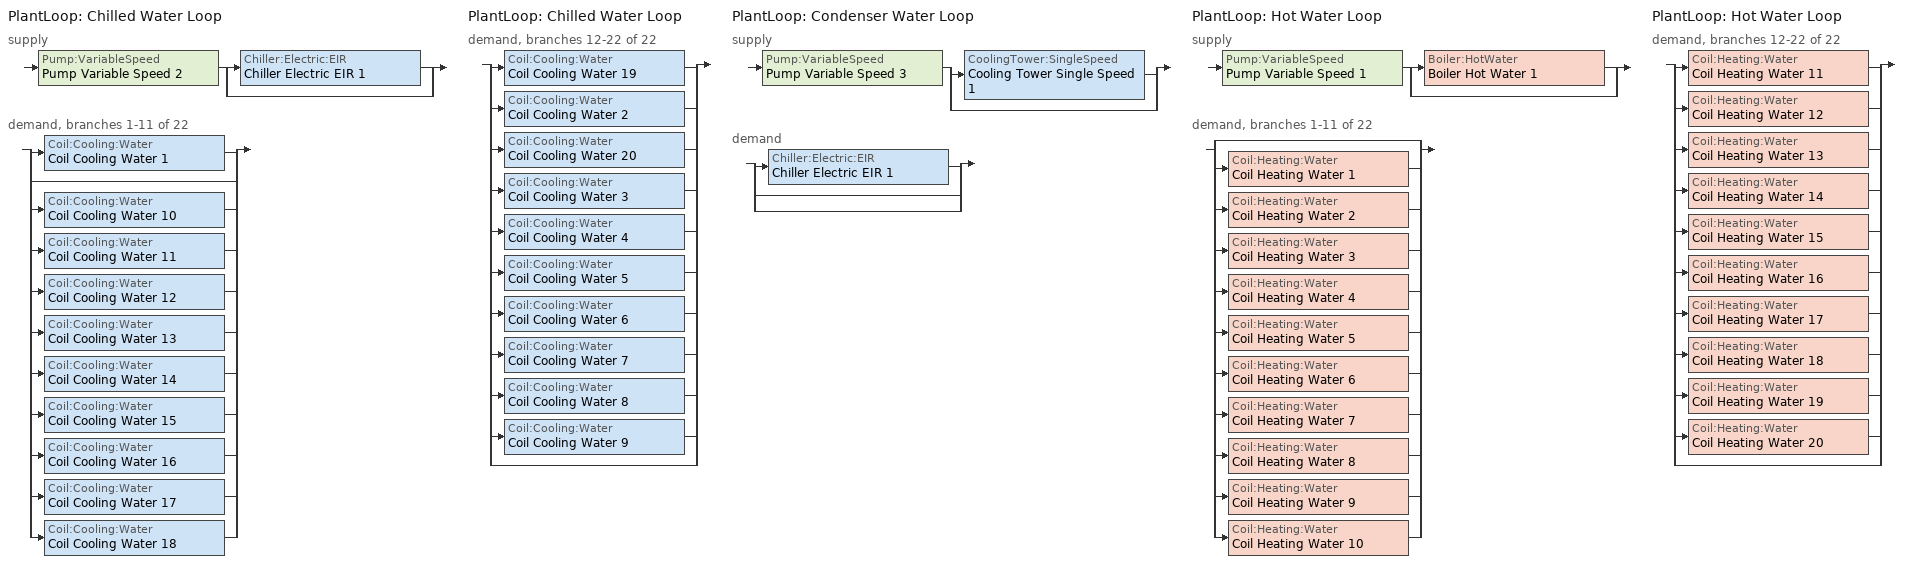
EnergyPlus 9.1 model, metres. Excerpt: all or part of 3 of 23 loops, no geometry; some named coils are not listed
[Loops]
PlantLoop 'Chilled Water Loop'
 supply: Pump:VariableSpeed 'Pump Variable Speed 2' > split
  | Chiller:Electric:EIR 'Chiller Electric EIR 1'
  | bypass
 demand, branches 1-11 of 22: split
  | Coil:Cooling:Water 'Coil Cooling Water 1'
  | bypass
  | Coil:Cooling:Water 'Coil Cooling Water 10'
  | Coil:Cooling:Water 'Coil Cooling Water 11'
  | Coil:Cooling:Water 'Coil Cooling Water 12'
  | Coil:Cooling:Water 'Coil Cooling Water 13'
  | Coil:Cooling:Water 'Coil Cooling Water 14'
  | Coil:Cooling:Water 'Coil Cooling Water 15'
  | Coil:Cooling:Water 'Coil Cooling Water 16'
  | Coil:Cooling:Water 'Coil Cooling Water 17'
  | Coil:Cooling:Water 'Coil Cooling Water 18'
PlantLoop 'Chilled Water Loop'
 demand, branches 12-22 of 22: split
  | Coil:Cooling:Water 'Coil Cooling Water 19'
  | Coil:Cooling:Water 'Coil Cooling Water 2'
  | Coil:Cooling:Water 'Coil Cooling Water 20'
  | Coil:Cooling:Water 'Coil Cooling Water 3'
  | Coil:Cooling:Water 'Coil Cooling Water 4'
  | Coil:Cooling:Water 'Coil Cooling Water 5'
  | Coil:Cooling:Water 'Coil Cooling Water 6'
  | Coil:Cooling:Water 'Coil Cooling Water 7'
  | Coil:Cooling:Water 'Coil Cooling Water 8'
  | Coil:Cooling:Water 'Coil Cooling Water 9'
  | bypass
PlantLoop 'Condenser Water Loop'
 supply: Pump:VariableSpeed 'Pump Variable Speed 3' > split
  | CoolingTower:SingleSpeed 'Cooling Tower Single Speed 1'
  | bypass
 demand: split
  | Chiller:Electric:EIR 'Chiller Electric EIR 1'
  | bypass
  | bypass
PlantLoop 'Hot Water Loop'
 supply: Pump:VariableSpeed 'Pump Variable Speed 1' > split
  | Boiler:HotWater 'Boiler Hot Water 1'
  | bypass
 demand, branches 1-11 of 22: split
  | bypass
  | Coil:Heating:Water 'Coil Heating Water 1'
  | Coil:Heating:Water 'Coil Heating Water 2'
  | Coil:Heating:Water 'Coil Heating Water 3'
  | Coil:Heating:Water 'Coil Heating Water 4'
  | Coil:Heating:Water 'Coil Heating Water 5'
  | Coil:Heating:Water 'Coil Heating Water 6'
  | Coil:Heating:Water 'Coil Heating Water 7'
  | Coil:Heating:Water 'Coil Heating Water 8'
  | Coil:Heating:Water 'Coil Heating Water 9'
  | Coil:Heating:Water 'Coil Heating Water 10'
PlantLoop 'Hot Water Loop'
 demand, branches 12-22 of 22: split
  | Coil:Heating:Water 'Coil Heating Water 11'
  | Coil:Heating:Water 'Coil Heating Water 12'
  | Coil:Heating:Water 'Coil Heating Water 13'
  | Coil:Heating:Water 'Coil Heating Water 14'
  | Coil:Heating:Water 'Coil Heating Water 15'
  | Coil:Heating:Water 'Coil Heating Water 16'
  | Coil:Heating:Water 'Coil Heating Water 17'
  | Coil:Heating:Water 'Coil Heating Water 18'
  | Coil:Heating:Water 'Coil Heating Water 19'
  | Coil:Heating:Water 'Coil Heating Water 20'
  | bypass
[SetpointManager:Scheduled] Control Variable=Temperature
Name | Schedule
Setpoint Manager Scheduled 3 | Chilled_Water_Temperature 1
Setpoint Manager Scheduled 2 | Hot_Water_Temperature 1
[PlantLoop] Fluid Type=Water; Maximum Loop Temperature {C}=100; Minimum Loop Temperature {C}=0; Maximum Loop Flow Rate {m3/s}=Autosize; Minimum Loop Flow Rate {m3/s}=0; Plant Loop Volume {m3}=Autocalculate; Load Distribution Scheme=Optimal; Plant Loop Demand Calculation Scheme=SingleSetpoint
Name | Plant Equipment Operation Scheme
Chilled Water Loop | Chilled Water Loop Operation Schemes
Condenser Water Loop | Condenser Water Loop Operation Schemes
Hot Water Loop | Hot Water Loop Operation Schemes
[Sizing:Plant] Sizing Option=NonCoincident; Zone Timesteps in Averaging Window=1; Coincident Sizing Factor Mode=None
Name | Loop Type | Design Loop Exit Temperature {C} | Loop Design Temperature Difference {deltaC}
Chilled Water Loop | Cooling | 7.22 | 6.67
Condenser Water Loop | Condenser | 29.4 | 5.6
Hot Water Loop | Heating | 82 | 11
[Pump:VariableSpeed] Design Maximum Flow Rate {m3/s}=Autosize; Design Pump Head {Pa}=179352; Design Power Consumption {W}=Autosize; Motor Efficiency=0.9; Fraction of Motor Inefficiencies to Fluid Stream=0; Coefficient 1 of the Part Load Performance Curve=0; Coefficient 2 of the Part Load Performance Curve=1; Coefficient 3 of the Part Load Performance Curve=0; Coefficient 4 of the Part Load Performance Curve=0; Design Minimum Flow Rate {m3/s}=0; Pump Control Type=Intermittent; Skin Loss Radiative Fraction=0.5; Design Power Sizing Method=PowerPerFlowPerPressure; Design Electric Power per Unit Flow Rate {W/(m3/s)}=348701.1; Design Shaft Power per Unit Flow Rate per Unit Head {W/((m3/s)-Pa)}=1.28205; Design Minimum Flow Rate Fraction=0
Pump Variable Speed 2; Pump Variable Speed 3; Pump Variable Speed 1
[Chiller:Electric:EIR]
Chiller Electric EIR 1: Reference Capacity {W}=Autosize; Reference COP {W/W}=5.5; Reference Leaving Chilled Water Temperature {C}=6.67; Reference Entering Condenser Fluid Temperature {C}=29.4; Reference Chilled Water Flow Rate {m3/s}=Autosize; Reference Condenser Fluid Flow Rate {m3/s}=Autosize; Cooling Capacity Function of Temperature Curve=Curve Biquadratic 3; Electric Input to Cooling Output Ratio Function of Temperature Curve=Curve Biquadratic 4; Electric Input to Cooling Output Ratio Function of Part Load Ratio Curve=Curve Quadratic 2; Minimum Part Load Ratio=0.1; Maximum Part Load Ratio=1; Optimum Part Load Ratio=1; Minimum Unloading Ratio=0.2; Condenser Type=WaterCooled; Condenser Fan Power Ratio {W/W}=0; Fraction of Compressor Electric Consumption Rejected by Condenser=1; Leaving Chilled Water Lower Temperature Limit {C}=2; Chiller Flow Mode=NotModulated; Sizing Factor=1
[PlantEquipmentOperationSchemes] Control Scheme 1 Schedule=Always On Discrete
Name | Control Scheme 1
Chilled Water Loop Operation Schemes | Chilled Water Loop Cooling Operation Scheme
Condenser Water Loop Operation Schemes | Condenser Water Loop Cooling Operation Scheme
Hot Water Loop Operation Schemes | Hot Water Loop Heating Operation Scheme
[PlantEquipmentOperation:CoolingLoad] Load Range 1 Lower Limit {W}=0; Load Range 1 Upper Limit {W}=1000000000
Name | Range 1 Equipment List
Chilled Water Loop Cooling Operation Scheme | Chilled Water Loop Cooling Equipment List
Condenser Water Loop Cooling Operation Scheme | Condenser Water Loop Cooling Equipment List
[PlantEquipmentList]
Chilled Water Loop Cooling Equipment List: Chiller Electric EIR 1
Condenser Water Loop Cooling Equipment List: Cooling Tower Single Speed 1
Hot Water Loop Heating Equipment List: Boiler Hot Water 1
[CoolingTower:SingleSpeed]
Cooling Tower Single Speed 1: Design Water Flow Rate {m3/s}=Autosize; Design Air Flow Rate {m3/s}=Autosize; Design Fan Power {W}=Autosize; Design U-Factor Times Area Value {W/K}=Autosize; Free Convection Air Flow Rate {m3/s}=Autosize; Free Convection Air Flow Rate Sizing Factor=0.1; Free Convection U-Factor Times Area Value {W/K}=Autosize; Free Convection U-Factor Times Area Value Sizing Factor=0.1; Performance Input Method=UFactorTimesAreaAndDesignWaterFlowRate; Heat Rejection Capacity and Nominal Capacity Sizing Ratio=1.25; Free Convection Capacity {W}=0; Free Convection Nominal Capacity Sizing Factor=0.1; Design Inlet Air Dry-Bulb Temperature {C}=25.6; Design Inlet Air Wet-Bulb Temperature {C}=25.6; Design Approach Temperature {deltaC}=Autosize; Design Range Temperature {deltaC}=Autosize; Basin Heater Capacity {W/K}=0; Basin Heater Setpoint Temperature {C}=2; Evaporation Loss Mode=LossFactor; Evaporation Loss Factor {percent/K}=0.2; Drift Loss Percent {percent}=0.008; Blowdown Calculation Mode=ConcentrationRatio; Blowdown Concentration Ratio=3; Capacity Control=FanCycling; Number of Cells=1; Cell Control=MinimalCell; Cell Minimum  Water Flow Rate Fraction=0.33; Cell Maximum Water Flow Rate Fraction=2.5; Sizing Factor=1
[SetpointManager:FollowOutdoorAirTemperature]
Setpoint Manager Follow Outdoor Air Temperature 1: Control Variable=Temperature; Reference Temperature Type=OutdoorAirWetBulb; Offset Temperature Difference {deltaC}=1.5; Maximum Setpoint Temperature {C}=80; Minimum Setpoint Temperature {C}=6
[Boiler:HotWater]
Boiler Hot Water 1: Fuel Type=NaturalGas; Nominal Capacity {W}=Autosize; Nominal Thermal Efficiency=0.8; Efficiency Curve Temperature Evaluation Variable=LeavingBoiler; Normalized Boiler Efficiency Curve=Boiler Efficiency 1; Design Water Flow Rate {m3/s}=Autosize; Minimum Part Load Ratio=0; Maximum Part Load Ratio=1; Optimum Part Load Ratio=1; Water Outlet Upper Temperature Limit {C}=99; Boiler Flow Mode=ConstantFlow; Parasitic Electric Load {W}=0; Sizing Factor=1
[PlantEquipmentOperation:HeatingLoad]
Hot Water Loop Heating Operation Scheme: Load Range 1 Lower Limit {W}=0; Load Range 1 Upper Limit {W}=1000000000; Range 1 Equipment List=Hot Water Loop Heating Equipment List
[Schedule:Day:Interval]
Chilled_Water_Temperature_Default 1; Chilled_Water_Temperature_Summer_Design_Day 1; Chilled_Water_Temperature_Winter_Design_Day 1: No, 24:00, 6.7
Hot_Water_Temperature_Default 1; Hot_Water_Temperature_Summer_Design_Day 1; Hot_Water_Temperature_Winter_Design_Day 1: No, 24:00, 67
[Schedule:Week:Daily]
Chilled_Water_Temperature 1 Week Rule - Jan1-Dec31: Chilled_Water_Temperature_Default 1, Chilled_Water_Temperature_Default 1, Chilled_Water_Temperature_Default 1, Chilled_Water_Temperature_Default 1, Chilled_Water_Temperature_Default 1, Chilled_Water_Temperature_Default 1, Chilled_Water_Temperature_Default 1, Chilled_Water_Temperature_Default 1, Chilled_Water_Temperature_Summer_Design_Day 1, Chilled_Water_Temperature_Winter_Design_Day 1, Chilled_Water_Temperature_Default 1, Chilled_Water_Temperature_Default 1
Hot_Water_Temperature 1 Week Rule - Jan1-Dec31: Hot_Water_Temperature_Default 1, Hot_Water_Temperature_Default 1, Hot_Water_Temperature_Default 1, Hot_Water_Temperature_Default 1, Hot_Water_Temperature_Default 1, Hot_Water_Temperature_Default 1, Hot_Water_Temperature_Default 1, Hot_Water_Temperature_Default 1, Hot_Water_Temperature_Summer_Design_Day 1, Hot_Water_Temperature_Winter_Design_Day 1, Hot_Water_Temperature_Default 1, Hot_Water_Temperature_Default 1
[Schedule:Year]
Chilled_Water_Temperature 1: Chilled_Water_Temperature 1 Week Rule - Jan1-Dec31, 1, 1, 12, 31
Hot_Water_Temperature 1: Hot_Water_Temperature 1 Week Rule - Jan1-Dec31, 1, 1, 12, 31
[Schedule:Constant]
Always On Discrete: OnOff, 1
[Curve:Biquadratic]
Name | Coefficient1 Constant | Coefficient2 x | Coefficient3 x**2 | Coefficient4 y | Coefficient5 y**2 | Coefficient6 x*y | Minimum Value of x | Maximum Value of x | Minimum Value of y | Maximum Value of y | Input Unit Type for X | Input Unit Type for Y | Output Unit Type
Curve Biquadratic 3 | 0.258 | 0.0389 | -0.000217 | 0.0469 | -0.000943 | -0.000343 | 5 | 10 | 24 | 35
Curve Biquadratic 4 | 0.934 | -0.0582 | 0.0045 | 0.00243 | 0.000486 | -0.00122 | 5 | 10 | 24 | 35
Boiler Efficiency 1 | 1 | 0 | 0 | 0 | 0 | 0 | 0 | 1 | 0 | 1 | Dimensionless | Dimensionless | Dimensionless
[Curve:Quadratic]
Curve Quadratic 2: Coefficient1 Constant=0.222903; Coefficient2 x=0.313387; Coefficient3 x**2=0.46371; Minimum Value of x=0; Maximum Value of x=1
